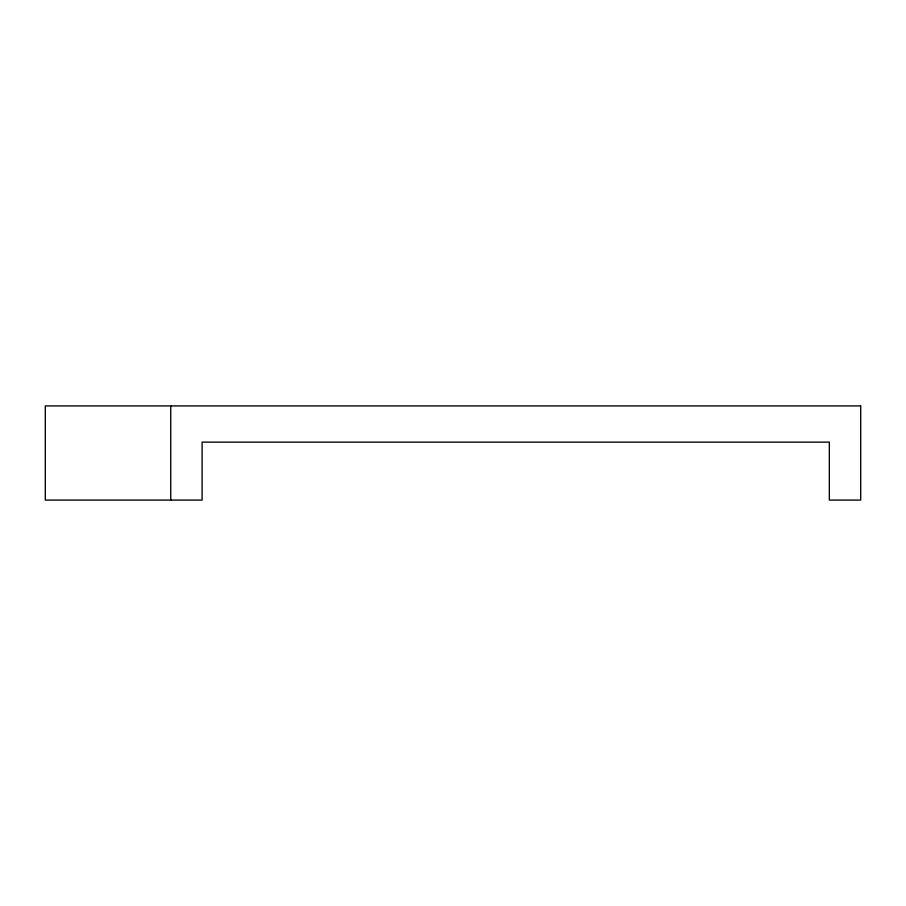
<?xml version="1.0" encoding="UTF-8"?>
<svg xmlns="http://www.w3.org/2000/svg" width="906" height="906" viewBox="0 0 906 906"><rect width="100%" height="100%" fill="white"/><g stroke="black" fill="none" stroke-linecap="round" stroke-linejoin="round"><path stroke-width="1.36" d="M170.747 405.922L170.747 500.078M860.7 405.922L45.3 405.922L45.3 500.078L202.106 500.078L202.106 442.139L829.341 442.139L829.341 500.078L860.7 500.078L860.7 405.922"/></g></svg>
